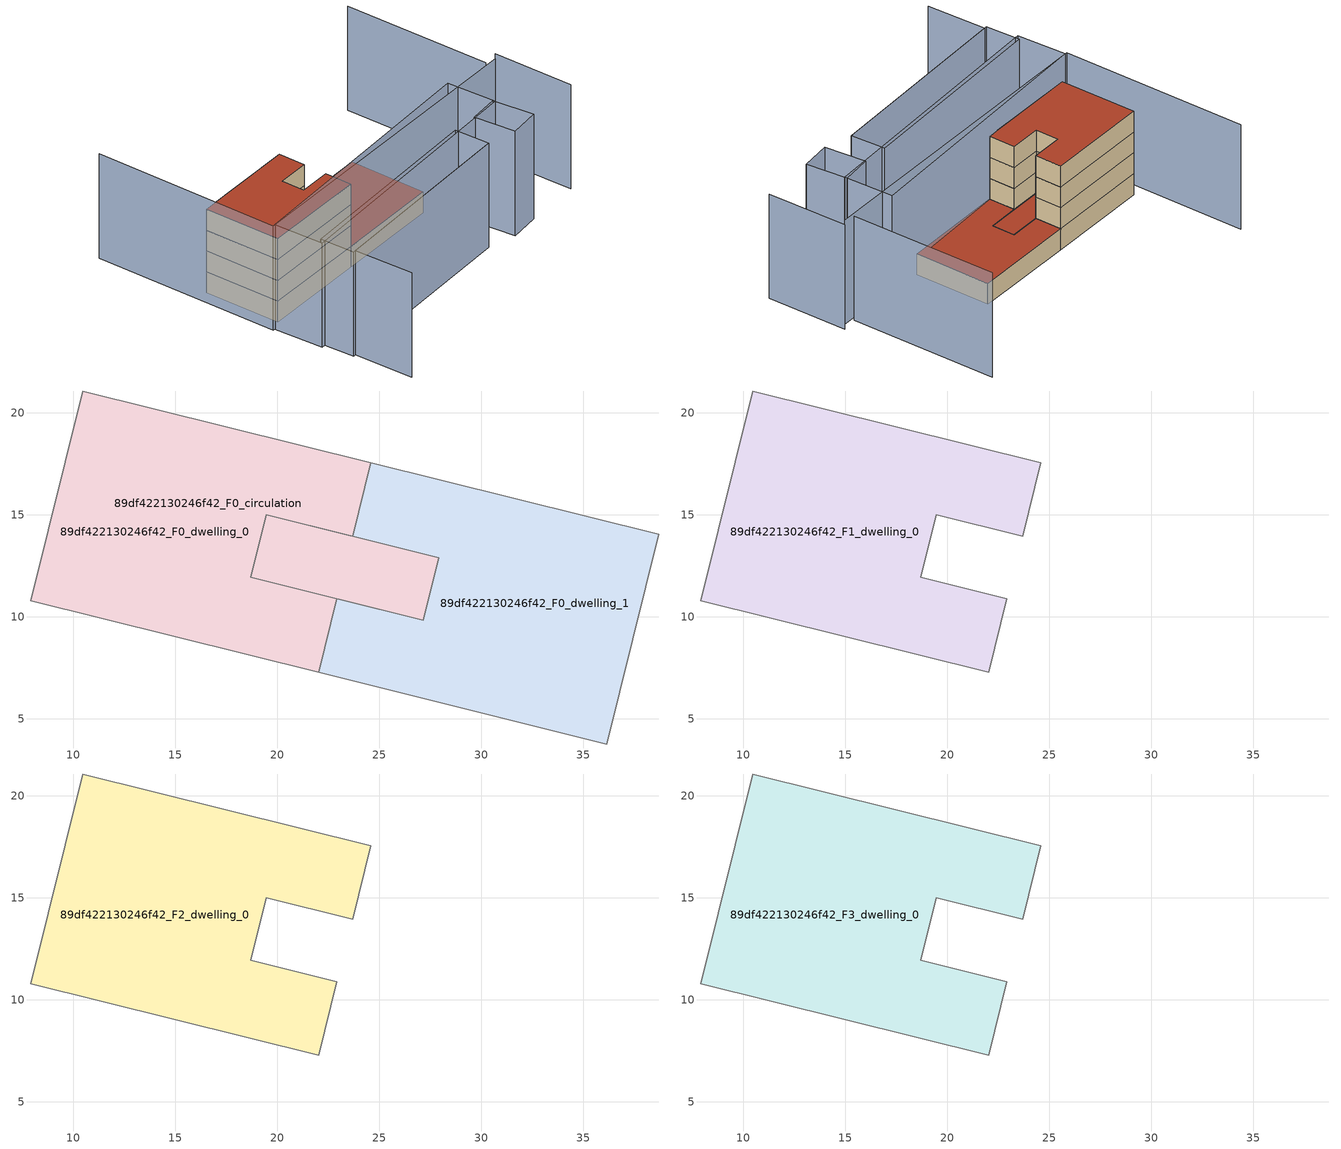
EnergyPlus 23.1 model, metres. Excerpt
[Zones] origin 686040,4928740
89df422130246f42_F0_dwelling_0
 floor ground (EU_floor_Construction): 27.93,12.9 27.16,9.81 18.69,11.92 18.95,12.94 19.46,15 23.69,13.95 z0; 24.59,17.55 23.69,13.95 19.46,15 18.95,12.94 18.69,11.92 22.92,10.87 22.03,7.27 7.92,10.77 10.47,21.06 z0
 wall adiabatic (EU_wall_Construction): 24.59,17.55 10.47,21.06 7.92,10.77 22.03,7.27 22.92,10.87 18.69,11.92 19.46,15 23.69,13.95 z0:3
 wall to 89df422130246f42_F0_dwelling_1 (EU_wall_Construction): 23.69,13.95 24.59,17.55 z0:3
 roof outside (EU_floor_Construction): 22.03,7.27 22.92,10.87 18.69,11.92 18.95,12.94 19.46,15 23.69,13.95 24.59,17.55 10.47,21.06 7.92,10.77 z3; 27.16,9.81 27.93,12.9 23.69,13.95 19.46,15 18.95,12.94 18.69,11.92 z3
89df422130246f42_F0_dwelling_1
 floor ground (EU_floor_Construction): 38.7,14.04 36.14,3.76 22.03,7.27 22.92,10.87 27.16,9.81 27.93,12.9 23.69,13.95 24.59,17.55 z0
 wall adiabatic (EU_wall_Construction): 23.69,13.95 27.93,12.9 27.16,9.81 22.92,10.87 22.03,7.27 36.14,3.76 38.7,14.04 24.59,17.55 z0:3
 roof outside (EU_roof_Construction): 36.14,3.76 38.7,14.04 24.59,17.55 23.69,13.95 27.93,12.9 27.16,9.81 22.92,10.87 22.03,7.27 z3
89df422130246f42_F0_circulation
 floor ground (EU_floor_Construction): 27.93,12.9 27.16,9.81 18.69,11.92 18.95,12.94 19.46,15 23.69,13.95 z0; 24.59,17.55 23.69,13.95 19.46,15 18.95,12.94 18.69,11.92 22.92,10.87 22.03,7.27 7.92,10.77 10.47,21.06 z0
 wall adiabatic (EU_wall_Construction): 27.16,9.81 27.93,12.9 19.46,15 18.69,11.92 27.16,9.81 z0:3
 roof outside (EU_roof_Construction): 22.03,7.27 22.92,10.87 18.69,11.92 18.95,12.94 19.46,15 23.69,13.95 24.59,17.55 10.47,21.06 7.92,10.77 z3; 27.16,9.81 27.93,12.9 23.69,13.95 19.46,15 18.95,12.94 18.69,11.92 z3
89df422130246f42_F1_dwelling_0
 floor outside (EU_floor_Construction): 24.59,17.55 23.69,13.95 19.46,15 18.69,11.92 22.92,10.87 22.03,7.27 7.92,10.77 10.47,21.06 z3
 wall adiabatic (EU_wall_Construction): 10.47,21.06 7.92,10.77 22.03,7.27 22.92,10.87 18.69,11.92 19.46,15 23.69,13.95 24.59,17.55 10.47,21.06 z3:6
89df422130246f42_F2_dwelling_0
 floor to 89df422130246f42_F1_dwelling_0 (EU_floor_Construction): 24.59,17.55 23.69,13.95 19.46,15 18.69,11.92 22.92,10.87 22.03,7.27 7.92,10.77 10.47,21.06 z6
 wall adiabatic (EU_wall_Construction): 10.47,21.06 7.92,10.77 22.03,7.27 22.92,10.87 18.69,11.92 19.46,15 23.69,13.95 24.59,17.55 10.47,21.06 z6:9
89df422130246f42_F3_dwelling_0
 floor to 89df422130246f42_F2_dwelling_0 (EU_floor_Construction): 24.59,17.55 23.69,13.95 19.46,15 18.69,11.92 22.92,10.87 22.03,7.27 7.92,10.77 10.47,21.06 z9
 wall adiabatic (EU_wall_Construction): 10.47,21.06 7.92,10.77 22.03,7.27 22.92,10.87 18.69,11.92 19.46,15 23.69,13.95 24.59,17.55 10.47,21.06 z9:12
 roof outside (EU_roof_Construction): 22.03,7.27 22.92,10.87 18.69,11.92 19.46,15 23.69,13.95 24.59,17.55 10.47,21.06 7.92,10.77 z12
shading: 47.52,-10.49 50.14,0.3 / 3.35,-8.44 5.08,-0.42 / 5.08,-0.42 32.06,-6.22 / 47.93,0.65 52.72,20.47 / 49.19,-0.04 6.12,10.57 / 6.12,10.57 12.3,35.62 / 40.85,-3.24 39.99,-8.88 / 39.99,-8.88 35.82,-8.24 / 35.82,-8.24 36.68,-2.61 / 36.68,-2.61 40.85,-3.24 / 32.28,-6.26 4.72,-0.36 / 4.72,-0.36 5.73,4.33 / 5.73,4.33 33.29,-1.57 / 33.29,-1.57 32.28,-6.26 / 40.8,-3.57 5.07,3.84 / 5.07,3.84 6.46,10.55 / 6.46,10.55 42.19,3.14 / 42.19,3.14 40.8,-3.57 z0:15
[Building]
EU S2 Campaign: North Axis=0; Terrain=City; Solar Distribution=FullExterior
[Site:Location]
Bologna: Latitude=44.5; Longitude=11.25; Time Zone=1; Elevation=37
[SizingPeriod:WeatherFileDays]
AnnualSizingPeriod: Begin Month=1; Begin Day of Month=1; End Month=12; End Day of Month=31; Day of Week for Start Day=Monday; Use Weather File Daylight Saving Period=No; Use Weather File Rain and Snow Indicators=No
[MATERIAL]
EU_InternalMass_Material: Roughness=MediumRough; Thickness=0.1; Conductivity=1; Density=1800; Specific Heat=900; Thermal Absorptance=0.9; Solar Absorptance=0.7; Visible Absorptance=0.7
[MATERIAL:NOMASS] Roughness=MediumRough; Thermal Absorptance=0.9; Solar Absorptance=0.7; Visible Absorptance=0.7
Name | Thermal Resistance
EU_wall_NoMass | 0.937881
EU_roof_NoMass | 0.548572
EU_floor_NoMass | 0.71348
[CONSTRUCTION]
EU_wall_Construction: EU_wall_NoMass
EU_roof_Construction: EU_roof_NoMass
EU_floor_Construction: EU_floor_NoMass
EU_InternalMass_Construction: EU_InternalMass_Material
[ZONE] Type=1; Multiplier=1; Ceiling Height=autocalculate; Floor Area=autocalculate; Part of Total Floor Area=Yes
Name | Volume
89df422130246f42_F0_dwelling_0; 89df422130246f42_F0_circulation | 504.067
89df422130246f42_F1_dwelling_0; 89df422130246f42_F2_dwelling_0; 89df422130246f42_F3_dwelling_0 | 420.828
89df422130246f42_F0_dwelling_1 | 420.827
[INTERNALMASS] Construction=EU_InternalMass_Construction
Name | Zone or ZoneList | Surface Area
89df422130246f42_F0_dwelling_0_EU_InternalMass | 89df422130246f42_F0_dwelling_0 | 140.276
89df422130246f42_F0_dwelling_1_EU_InternalMass | 89df422130246f42_F0_dwelling_1 | 140.276
89df422130246f42_F1_dwelling_0_EU_InternalMass | 89df422130246f42_F1_dwelling_0 | 308.298
89df422130246f42_F2_dwelling_0_EU_InternalMass | 89df422130246f42_F2_dwelling_0 | 308.298
89df422130246f42_F3_dwelling_0_EU_InternalMass | 89df422130246f42_F3_dwelling_0 | 308.298
[OTHEREQUIPMENT] Fuel Type=Electricity; Design Level Calculation Method=Watts/Area; Power per Zone Floor Area=1; Fraction Latent=0; Fraction Radiant=0; Fraction Lost=0; Carbon Dioxide Generation Rate=0; EndUse Subcategory=EU_Step8_InternalGains
Name | Zone or ZoneList or Space or SpaceList | Schedule
EU_Step8_InternalGain_89df422130246f42_F0_dwelling_0_f000 | 89df422130246f42_F0_dwelling_0 | EU_Step8_GainSchedule_89df422130246f42_F0_dwelling_0_f000
EU_Step8_InternalGain_89df422130246f42_F0_dwelling_1_f000 | 89df422130246f42_F0_dwelling_1 | EU_Step8_GainSchedule_89df422130246f42_F0_dwelling_1_f000
EU_Step8_InternalGain_89df422130246f42_F1_dwelling_0_f000 | 89df422130246f42_F1_dwelling_0 | EU_Step8_GainSchedule_89df422130246f42_F1_dwelling_0_f000
EU_Step8_InternalGain_89df422130246f42_F2_dwelling_0_f000 | 89df422130246f42_F2_dwelling_0 | EU_Step8_GainSchedule_89df422130246f42_F2_dwelling_0_f000
EU_Step8_InternalGain_89df422130246f42_F3_dwelling_0_f000 | 89df422130246f42_F3_dwelling_0 | EU_Step8_GainSchedule_89df422130246f42_F3_dwelling_0_f000
[ZONEINFILTRATION:DESIGNFLOWRATE]
EU_Circulation_Infiltration_89df422130246f42_F0_circulation: Zone or ZoneList or Space or SpaceList=89df422130246f42_F0_circulation; Schedule=EU_AlwaysOn; Design Flow Rate Calculation Method=Flow/Area; Flow Rate per Floor Area=0.0005; Constant Term Coefficient=1; Temperature Term Coefficient=0; Velocity Term Coefficient=0; Velocity Squared Term Coefficient=0
[ZONEVENTILATION:DESIGNFLOWRATE] Schedule=EU_AlwaysOn; Design Flow Rate Calculation Method=AirChanges/Hour; Air Changes per Hour=0.687892; Ventilation Type=Natural; Fan Pressure Rise=0; Fan Total Efficiency=1; Constant Term Coefficient=1; Temperature Term Coefficient=0; Velocity Term Coefficient=0; Velocity Squared Term Coefficient=0; Minimum Indoor Temperature=-100; Maximum Indoor Temperature=100; Delta Temperature=-100; Minimum Outdoor Temperature=-100; Maximum Outdoor Temperature=100; Maximum Wind Speed=40
Name | Zone or ZoneList or Space or SpaceList
EU_ConstantAir_89df422130246f42_F0_dwelling_0 | 89df422130246f42_F0_dwelling_0
EU_ConstantAir_89df422130246f42_F0_dwelling_1 | 89df422130246f42_F0_dwelling_1
EU_ConstantAir_89df422130246f42_F1_dwelling_0 | 89df422130246f42_F1_dwelling_0
EU_ConstantAir_89df422130246f42_F2_dwelling_0 | 89df422130246f42_F2_dwelling_0
EU_ConstantAir_89df422130246f42_F3_dwelling_0 | 89df422130246f42_F3_dwelling_0
[HVACTEMPLATE:THERMOSTAT] Constant Heating Setpoint=20; Constant Cooling Setpoint=50
EU_HeatOnly_89df422130246f42_F0_dwelling_0; EU_HeatOnly_89df422130246f42_F0_dwelling_1; EU_HeatOnly_89df422130246f42_F1_dwelling_0; EU_HeatOnly_89df422130246f42_F2_dwelling_0; EU_HeatOnly_89df422130246f42_F3_dwelling_0
[HVACTEMPLATE:ZONE:IDEALLOADSAIRSYSTEM] System Availability Schedule=EU_AlwaysOn; Maximum Heating Supply Air Temperature=50; Minimum Cooling Supply Air Temperature=13; Maximum Heating Supply Air Humidity Ratio=0.0156; Minimum Cooling Supply Air Humidity Ratio=0.0077; Heating Limit=NoLimit; Cooling Limit=NoLimit; Heating Availability Schedule=EU_AlwaysOn; Cooling Availability Schedule=EU_CoolingOff; Dehumidification Control Type=ConstantSensibleHeatRatio; Cooling Sensible Heat Ratio=0.7; Dehumidification Setpoint=60; Humidification Control Type=None; Humidification Setpoint=30; Outdoor Air Method=None; Outdoor Air Flow Rate per Person=0.00944; Outdoor Air Flow Rate per Zone Floor Area=0; Outdoor Air Flow Rate per Zone=0; Demand Controlled Ventilation Type=None; Outdoor Air Economizer Type=NoEconomizer; Heat Recovery Type=None; Sensible Heat Recovery Effectiveness=0.7; Latent Heat Recovery Effectiveness=0.65
Name | Template Thermostat
89df422130246f42_F0_dwelling_0 | EU_HeatOnly_89df422130246f42_F0_dwelling_0
89df422130246f42_F0_dwelling_1 | EU_HeatOnly_89df422130246f42_F0_dwelling_1
89df422130246f42_F1_dwelling_0 | EU_HeatOnly_89df422130246f42_F1_dwelling_0
89df422130246f42_F2_dwelling_0 | EU_HeatOnly_89df422130246f42_F2_dwelling_0
89df422130246f42_F3_dwelling_0 | EU_HeatOnly_89df422130246f42_F3_dwelling_0
[SIZING:ZONE] Zone Cooling Design Supply Air Temperature Input Method=SupplyAirTemperature; Zone Cooling Design Supply Air Temperature=13; Zone Heating Design Supply Air Temperature Input Method=SupplyAirTemperature; Zone Heating Design Supply Air Temperature=50; Zone Cooling Design Supply Air Humidity Ratio=0.008; Zone Heating Design Supply Air Humidity Ratio=0.008; Cooling Design Air Flow Method=DesignDay; Cooling Design Air Flow Rate=0; Cooling Minimum Air Flow per Zone Floor Area=0.000762; Cooling Minimum Air Flow=0; Cooling Minimum Air Flow Fraction=0.2; Heating Design Air Flow Method=DesignDay; Heating Design Air Flow Rate=0; Heating Maximum Air Flow per Zone Floor Area=0.002032; Heating Maximum Air Flow=0.141576; Heating Maximum Air Flow Fraction=0.3; Account for Dedicated Outdoor Air System=No; Dedicated Outdoor Air System Control Strategy=NeutralSupplyAir; Dedicated Outdoor Air Low Setpoint Temperature for Design=autosize; Dedicated Outdoor Air High Setpoint Temperature for Design=autosize; Zone Load Sizing Method=Sensible Load Only No Latent Load; Zone Latent Cooling Design Supply Air Humidity Ratio Input Method=HumidityRatioDifference; Zone Cooling Design Supply Air Humidity Ratio Difference=0.005; Zone Latent Heating Design Supply Air Humidity Ratio Input Method=HumidityRatioDifference; Zone Humidification Design Supply Air Humidity Ratio Difference=0.005
89df422130246f42_F0_dwelling_0; 89df422130246f42_F0_dwelling_1; 89df422130246f42_F1_dwelling_0; 89df422130246f42_F2_dwelling_0; 89df422130246f42_F3_dwelling_0
[SCHEDULE:CONSTANT]
Name | Hourly Value
EU_AlwaysOn | 1
EU_CoolingOff | 0
[SCHEDULE:FILE] Column Number=1; Rows to Skip at Top=0; Number of Hours of Data=8760; Column Separator=Comma; Interpolate to Timestep=No; Minutes per Item=60; Adjust Schedule for Daylight Savings=Yes
Name | File
EU_Step8_GainSchedule_89df422130246f42_F0_dwelling_0_f000 | ../../schedules/89df422130246f42/89df422130246f42_F0_dwelling_0_f000_gain.csv
EU_Step8_GainSchedule_89df422130246f42_F0_dwelling_1_f000 | ../../schedules/89df422130246f42/89df422130246f42_F0_dwelling_1_f000_gain.csv
EU_Step8_GainSchedule_89df422130246f42_F1_dwelling_0_f000 | ../../schedules/89df422130246f42/89df422130246f42_F1_dwelling_0_f000_gain.csv
EU_Step8_GainSchedule_89df422130246f42_F2_dwelling_0_f000 | ../../schedules/89df422130246f42/89df422130246f42_F2_dwelling_0_f000_gain.csv
EU_Step8_GainSchedule_89df422130246f42_F3_dwelling_0_f000 | ../../schedules/89df422130246f42/89df422130246f42_F3_dwelling_0_f000_gain.csv
